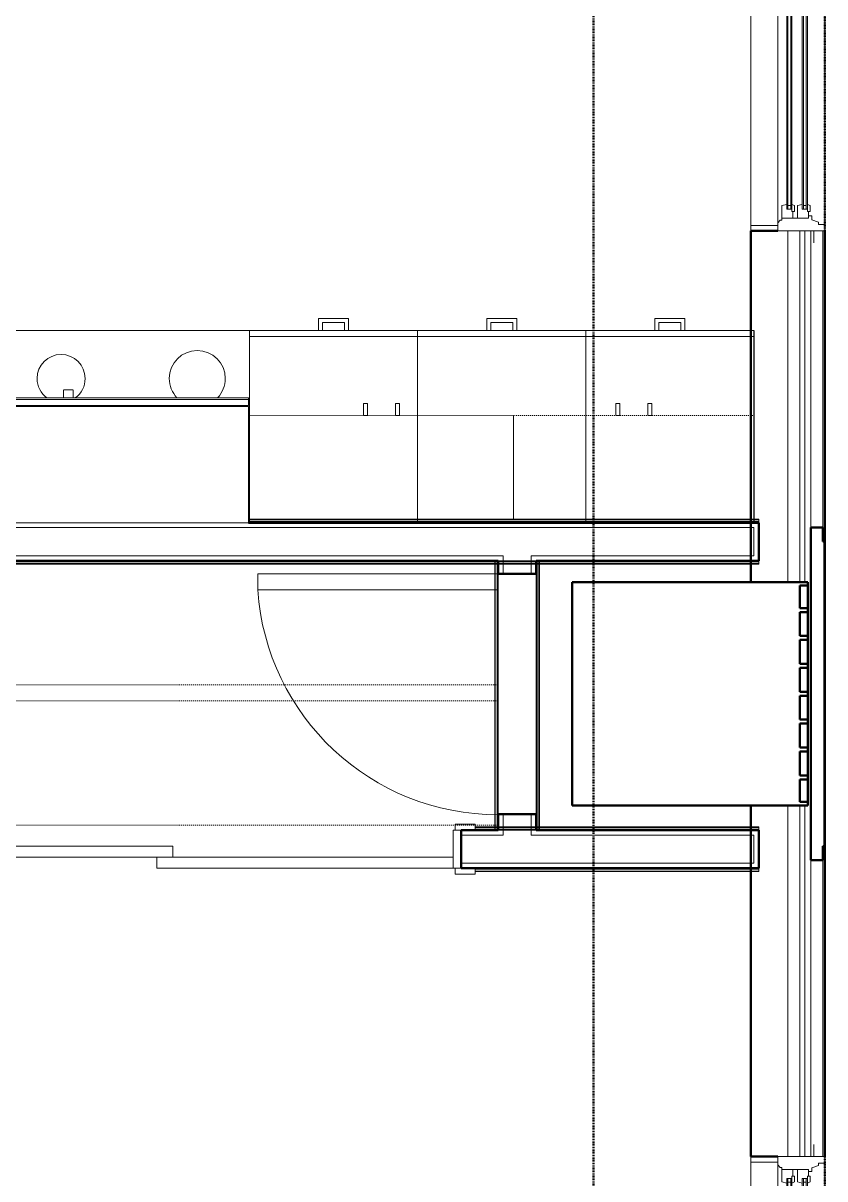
# Model space of a CAD drawing. Header units: inches. Extents: x -4235 to -464, y 9767 to 12344.
# Drawn here: x -2168 to -2067.9, y 10508.8 to 10653.1 of the extents above; entities that cross this region are included whole.
import ezdxf

# ---------------------------------------------------------------- set-up
doc = ezdxf.new("R2010")
doc.units = ezdxf.units.IN
doc.header["$MEASUREMENT"] = 0
doc.linetypes.add('Dash', pattern=[0.25, 0.125, -0.125])
doc.linetypes.add('Dash 1_16_', pattern=[0.125, 0.0625, -0.0625])
for name, color, linetype, lineweight in [('0-1', 7, 'Continuous', 5), ('0-2', 10, 'Continuous', 9), ('A-DOOR-1', 7, 'Continuous', 9), ('A-DOOR-2', 130, 'Continuous', 20), ('A-DOOR-FRAM-1', 130, 'Continuous', 20), ('A-GENM', 5, 'Continuous', 9), ('A-GENM-5', 5, 'Continuous', 50), ('A-GLAZ-1', 151, 'Continuous', 9), ('A-GLAZ-2', 151, 'Continuous', 20), ('A-GLAZ-3', 151, 'Continuous', 50), ('A-WALL', 113, 'Continuous', 13), ('A-WALL-1', 250, 'Continuous', 50), ('A-WALL-2', 50, 'Continuous', 13), ('A-WALL-3', 10, 'Continuous', 9), ('A-WALL-4', 254, 'Continuous', 9), ('A-WALL-5', 7, 'Continuous', 9), ('A-WALL-6', 113, 'Continuous', 9), ('A-WALL-7', 113, 'Continuous', 50), ('C-PROP-LINE-1', 91, 'Dash 1_16_', 50), ('Q-CASE-1', 254, 'Continuous', 9), ('Q-CASE-2', 7, 'Continuous', 9), ('Q-CASE-3', 7, 'Dash', 9), ('Q-CASE-4', 10, 'Continuous', 9), ('Q-CASE-HDLN-1', 7, 'Dash', 9), ('Q-SPCQ-1', 7, 'Continuous', 9)]:
    doc.layers.add(name, color=color, linetype=linetype, lineweight=lineweight)

# ---------------------------------------------------------------- blocks, each defined once
blk = doc.blocks.new('Basic Wall _ INT - W4BØF - _5_8 GYP - 2X4 WOOD_BATT_ - 5_8 GYP_ - ___-2694515-BACKGROUND - 2ND FLOOR')
at = {"layer": 'A-WALL-3'}
for p, q in [((-2266.08, 10586), (-2266.07, 10585.98)), ((-2261.29, 10586), (-2266.04, 10586)), ((-2266.03, 10585.86), (-2266, 10585.8)), ((-2266, 10585.8), (-2265.94, 10585.65)), ((-2103.97, 10586), (-2108.72, 10586)), ((-2076.17, 10586), (-2077.17, 10586)), ((-2076.17, 10585.98), (-2076.17, 10586)), ((-2076.17, 10585.8), (-2076.17, 10585.86)), ((-2076.17, 10585.65), (-2076.17, 10585.8)), ((-2265.94, 10585.65), (-2265.91, 10585.59)), ((-2265.94, 10585.65), (-2265.41, 10585.65)), ((-2265.37, 10585.65), (-2261.29, 10585.65)), ((-2261.14, 10585.65), (-2261.08, 10585.65)), ((-2261.08, 10585.65), (-2260.99, 10585.65)), ((-2260.99, 10585.65), (-2260.87, 10585.65)), ((-2109.14, 10585.65), (-2109.02, 10585.65)), ((-2109.02, 10585.65), (-2108.93, 10585.65)), ((-2108.93, 10585.65), (-2108.87, 10585.65)), ((-2108.72, 10585.65), (-2103.97, 10585.65)), ((-2103.83, 10585.65), (-2103.77, 10585.65)), ((-2103.77, 10585.65), (-2103.68, 10585.65)), ((-2103.68, 10585.65), (-2103.56, 10585.65)), ((-2077.17, 10585.65), (-2076.17, 10585.65)), ((-2076.17, 10585.59), (-2076.17, 10585.65))]:
    blk.add_line(p, q, dxfattribs=at)
at = {"layer": 'A-WALL-4'}
for p, q in [((-2266.03, 10585.88), (-2265.41, 10585.88)), ((-2265.4, 10585.88), (-2261.29, 10585.88)), ((-2108.72, 10586), (-2261.29, 10586)), ((-2108.72, 10585.88), (-2103.97, 10585.88)), ((-2077.17, 10586), (-2103.97, 10586)), ((-2077.17, 10585.88), (-2076.17, 10585.88)), ((-2076.17, 10586), (-2076.17, 10585.96)), ((-2076.17, 10585.96), (-2076.17, 10585.92)), ((-2076.17, 10585.92), (-2076.17, 10585.9)), ((-2076.17, 10585.9), (-2076.17, 10585.88)), ((-2076.17, 10585.88), (-2076.17, 10585.59)), ((-2265.91, 10585.59), (-2265.41, 10585.59)), ((-2265.37, 10585.59), (-2261.29, 10585.59)), ((-2261.14, 10585.59), (-2261.08, 10585.59)), ((-2261.08, 10585.59), (-2260.99, 10585.59)), ((-2260.99, 10585.59), (-2260.87, 10585.59)), ((-2260.87, 10585.65), (-2109.14, 10585.65)), ((-2109.14, 10585.59), (-2109.02, 10585.59)), ((-2109.02, 10585.59), (-2108.93, 10585.59)), ((-2108.93, 10585.59), (-2108.87, 10585.59)), ((-2108.72, 10585.59), (-2103.97, 10585.59)), ((-2103.83, 10585.59), (-2103.77, 10585.59)), ((-2103.77, 10585.59), (-2103.68, 10585.59)), ((-2103.68, 10585.59), (-2103.56, 10585.59)), ((-2103.56, 10585.65), (-2077.17, 10585.65)), ((-2077.17, 10585.59), (-2076.17, 10585.59))]:
    blk.add_line(p, q, dxfattribs=at)
at = {"layer": 'A-WALL-4', "flags": 128}
for points in [[(-2266.03, 10585.88), (-2266.03, 10585.88), (-2266.04, 10585.89), (-2266.04, 10585.9), (-2266.05, 10585.92), (-2266.06, 10585.94)], [(-2265.91, 10585.59), (-2265.96, 10585.71), (-2266, 10585.8), (-2266.02, 10585.86), (-2266.03, 10585.88)]]:
    blk.add_lwpolyline(points, dxfattribs=at)
at = {"layer": 'A-WALL-5'}
for p, q in [((-2266.06, 10585.94), (-2266.07, 10585.96)), ((-2261.29, 10585.88), (-2108.72, 10585.88)), ((-2103.97, 10585.88), (-2077.17, 10585.88)), ((-2260.87, 10585.59), (-2109.14, 10585.59)), ((-2103.56, 10585.59), (-2077.17, 10585.59))]:
    blk.add_line(p, q, dxfattribs=at)
blk = doc.blocks.new('Basic Wall _ INT - W4BØF - _5_8 GYP - 2X4 WOOD_BATT_ - 5_8 GYP_ - ___-2694516-BACKGROUND - 2ND FLOOR')
at = {"layer": 'A-WALL-3'}
for p, q in [((-2268.22, 10591.17), (-2268.2, 10591.11)), ((-2268.2, 10591.11), (-2268.14, 10590.96)), ((-2268.13, 10590.96), (-2268.11, 10590.89)), ((-2268.06, 10590.78), (-2268.05, 10590.75)), ((-2243.94, 10591.11), (-2243.82, 10591.11)), ((-2243.82, 10591.11), (-2243.73, 10591.11)), ((-2243.73, 10591.11), (-2243.67, 10591.11)), ((-2238.78, 10590.75), (-2243.53, 10590.75)), ((-2243.52, 10591.11), (-2238.79, 10591.11)), ((-2238.63, 10591.11), (-2238.57, 10591.11)), ((-2238.57, 10591.11), (-2238.48, 10591.11)), ((-2238.48, 10591.11), (-2238.36, 10591.11)), ((-2203.03, 10591.11), (-2169.78, 10591.11)), ((-2169.78, 10590.88), (-2203.03, 10590.88)), ((-2169.78, 10590.75), (-2203.03, 10590.75)), ((-2139.89, 10591.11), (-2077.17, 10591.11)), ((-2077.17, 10590.88), (-2139.89, 10590.88)), ((-2077.17, 10590.75), (-2139.89, 10590.75)), ((-2077.17, 10591.17), (-2076.8, 10591.17)), ((-2077.17, 10591.11), (-2076.8, 10591.11)), ((-2076.8, 10590.88), (-2077.17, 10590.88)), ((-2076.8, 10590.75), (-2077.17, 10590.75)), ((-2076.8, 10591.11), (-2076.17, 10591.11)), ((-2076.17, 10590.75), (-2076.8, 10590.75)), ((-2076.17, 10591.11), (-2076.17, 10591.17)), ((-2076.17, 10590.96), (-2076.17, 10591.11)), ((-2076.17, 10590.89), (-2076.17, 10590.96)), ((-2076.17, 10590.75), (-2076.17, 10590.78))]:
    blk.add_line(p, q, dxfattribs=at)
at = {"layer": 'A-WALL-4'}
for p, q in [((-2268.2, 10591.11), (-2243.94, 10591.11)), ((-2243.53, 10590.75), (-2268.05, 10590.75)), ((-2243.94, 10591.17), (-2243.82, 10591.17)), ((-2243.82, 10591.17), (-2243.73, 10591.17)), ((-2243.73, 10591.17), (-2243.67, 10591.17)), ((-2242.9, 10590.88), (-2243.52, 10590.88)), ((-2243.51, 10591.17), (-2238.79, 10591.17)), ((-2238.78, 10590.88), (-2242.88, 10590.88)), ((-2203.03, 10590.75), (-2238.78, 10590.75)), ((-2238.63, 10591.17), (-2238.57, 10591.17)), ((-2238.57, 10591.17), (-2238.48, 10591.17)), ((-2238.48, 10591.17), (-2238.36, 10591.17)), ((-2238.36, 10591.11), (-2203.03, 10591.11)), ((-2203.03, 10591.17), (-2169.78, 10591.17)), ((-2139.89, 10591.17), (-2077.17, 10591.17)), ((-2076.8, 10591.17), (-2076.17, 10591.17)), ((-2076.17, 10590.88), (-2076.8, 10590.88)), ((-2076.17, 10591.17), (-2076.17, 10590.88)), ((-2076.17, 10590.88), (-2076.17, 10590.87)), ((-2076.17, 10590.88), (-2076.17, 10590.88)), ((-2076.17, 10590.87), (-2076.17, 10590.8)), ((-2076.17, 10590.8), (-2076.17, 10590.75))]:
    blk.add_line(p, q, dxfattribs=at)
at = {"layer": 'A-WALL-5'}
for p, q in [((-2268.22, 10591.17), (-2243.94, 10591.17)), ((-2243.52, 10590.88), (-2268.1, 10590.88)), ((-2203.03, 10590.88), (-2238.78, 10590.88)), ((-2238.36, 10591.17), (-2203.03, 10591.17))]:
    blk.add_line(p, q, dxfattribs=at)
at = {"layer": 'A-WALL-5', "flags": 128}
for points in [[(-2268.1, 10590.88), (-2268.11, 10590.9), (-2268.13, 10590.96), (-2268.17, 10591.05), (-2268.22, 10591.17)], [(-2268.07, 10590.8), (-2268.08, 10590.82), (-2268.09, 10590.84), (-2268.09, 10590.86), (-2268.1, 10590.87), (-2268.1, 10590.88), (-2268.1, 10590.88)]]:
    blk.add_lwpolyline(points, dxfattribs=at)
blk = doc.blocks.new('Basic Wall _ INT - W4BØF - _5_8 GYP - 2X4 WOOD_BATT_ - 5_8 GYP_ - ___-2694518-BACKGROUND - 2ND FLOOR')
at = {"layer": 'A-WALL-3'}
for p, q in [((-2109.14, 10552.71), (-2109.02, 10552.71)), ((-2109.02, 10552.71), (-2108.93, 10552.71)), ((-2108.93, 10552.71), (-2108.87, 10552.71)), ((-2108.72, 10552.71), (-2103.97, 10552.71)), ((-2103.83, 10552.71), (-2103.77, 10552.71)), ((-2103.77, 10552.71), (-2103.68, 10552.71)), ((-2103.68, 10552.71), (-2103.56, 10552.71)), ((-2077.17, 10552.71), (-2076.17, 10552.71)), ((-2076.17, 10552.71), (-2076.17, 10552.77)), ((-2076.17, 10552.56), (-2076.17, 10552.71)), ((-2076.17, 10552.49), (-2076.17, 10552.56)), ((-2111.57, 10552.35), (-2113.32, 10552.35)), ((-2103.97, 10552.35), (-2108.72, 10552.35)), ((-2076.17, 10552.35), (-2077.17, 10552.35)), ((-2076.17, 10552.35), (-2076.17, 10552.38))]:
    blk.add_line(p, q, dxfattribs=at)
at = {"layer": 'A-WALL-4'}
for p, q in [((-2111.57, 10552.71), (-2109.14, 10552.71)), ((-2109.14, 10552.77), (-2109.02, 10552.77)), ((-2109.02, 10552.77), (-2108.93, 10552.77)), ((-2108.93, 10552.77), (-2108.87, 10552.77)), ((-2108.72, 10552.77), (-2103.97, 10552.77)), ((-2104.6, 10552.48), (-2108.68, 10552.48)), ((-2103.97, 10552.48), (-2104.56, 10552.48)), ((-2103.83, 10552.77), (-2103.77, 10552.77)), ((-2103.77, 10552.77), (-2103.68, 10552.77)), ((-2103.68, 10552.77), (-2103.56, 10552.77)), ((-2103.56, 10552.71), (-2077.17, 10552.71)), ((-2077.17, 10552.77), (-2076.17, 10552.77)), ((-2076.17, 10552.48), (-2077.17, 10552.48)), ((-2076.17, 10552.77), (-2076.17, 10552.65)), ((-2076.17, 10552.65), (-2076.17, 10552.56)), ((-2076.17, 10552.56), (-2076.17, 10552.5)), ((-2076.17, 10552.5), (-2076.17, 10552.48)), ((-2076.17, 10552.48), (-2076.17, 10552.47)), ((-2076.17, 10552.48), (-2076.17, 10552.48)), ((-2108.72, 10552.35), (-2111.57, 10552.35)), ((-2077.17, 10552.35), (-2103.97, 10552.35)), ((-2076.17, 10552.47), (-2076.17, 10552.46)), ((-2076.17, 10552.46), (-2076.17, 10552.44)), ((-2076.17, 10552.44), (-2076.17, 10552.4)), ((-2076.17, 10552.4), (-2076.17, 10552.35))]:
    blk.add_line(p, q, dxfattribs=at)
at = {"layer": 'A-WALL-5'}
for p, q in [((-2111.57, 10552.77), (-2109.14, 10552.77)), ((-2108.72, 10552.48), (-2111.57, 10552.48)), ((-2077.17, 10552.48), (-2103.97, 10552.48)), ((-2103.56, 10552.77), (-2077.17, 10552.77))]:
    blk.add_line(p, q, dxfattribs=at)
blk = doc.blocks.new('Basic Wall _ INT - W4BØF - _5_8 GYP - 2X4 WOOD_BATT_ - 5_8 GYP_ - ___-2694517-BACKGROUND - 2ND FLOOR')
at = {"layer": 'A-WALL-3'}
for p, q in [((-2111.57, 10547.6), (-2112.79, 10547.6)), ((-2076.17, 10547.6), (-2077.17, 10547.6)), ((-2077.17, 10547.25), (-2076.17, 10547.25)), ((-2076.17, 10547.58), (-2076.17, 10547.6)), ((-2076.17, 10547.25), (-2076.17, 10547.46)), ((-2076.17, 10547.19), (-2076.17, 10547.25))]:
    blk.add_line(p, q, dxfattribs=at)
at = {"layer": 'A-WALL-4'}
for p, q in [((-2077.17, 10547.6), (-2111.57, 10547.6)), ((-2111.57, 10547.25), (-2077.17, 10547.25)), ((-2077.17, 10547.48), (-2076.17, 10547.48)), ((-2077.17, 10547.19), (-2076.17, 10547.19)), ((-2076.17, 10547.6), (-2076.17, 10547.56)), ((-2076.17, 10547.56), (-2076.17, 10547.54)), ((-2076.17, 10547.54), (-2076.17, 10547.52)), ((-2076.17, 10547.52), (-2076.17, 10547.5)), ((-2076.17, 10547.5), (-2076.17, 10547.49)), ((-2076.17, 10547.49), (-2076.17, 10547.48)), ((-2076.17, 10547.48), (-2076.17, 10547.48)), ((-2076.17, 10547.48), (-2076.17, 10547.4)), ((-2076.17, 10547.4), (-2076.17, 10547.31)), ((-2076.17, 10547.31), (-2076.17, 10547.19))]:
    blk.add_line(p, q, dxfattribs=at)
at = {"layer": 'A-WALL-5'}
for p, q in [((-2111.57, 10547.48), (-2077.17, 10547.48)), ((-2111.57, 10547.19), (-2077.17, 10547.19))]:
    blk.add_line(p, q, dxfattribs=at)
blk = doc.blocks.new('Basic Wall _ INT - W4BØF - _5_8 GYP - 2X4 WOOD_BATT_ - 5_8 GYP_ - ___-2694520-BACKGROUND - 2ND FLOOR')
at = {"layer": 'A-WALL-3'}
for p, q in [((-2103.95, 10586), (-2103.97, 10586)), ((-2103.91, 10586), (-2103.85, 10586)), ((-2103.85, 10586), (-2103.56, 10586)), ((-2103.77, 10586), (-2103.83, 10586)), ((-2103.62, 10586), (-2103.77, 10586)), ((-2103.56, 10586), (-2103.62, 10586)), ((-2103.62, 10585.85), (-2103.62, 10585.8)), ((-2103.62, 10585.79), (-2103.62, 10585.71)), ((-2103.62, 10585.69), (-2103.62, 10585.59)), ((-2103.62, 10552.74), (-2103.62, 10552.65)), ((-2103.62, 10552.63), (-2103.62, 10552.56)), ((-2103.97, 10552.35), (-2103.95, 10552.35)), ((-2103.85, 10552.35), (-2103.91, 10552.35)), ((-2103.56, 10552.35), (-2103.85, 10552.35)), ((-2103.83, 10552.35), (-2103.77, 10552.35)), ((-2103.77, 10552.35), (-2103.62, 10552.35)), ((-2103.62, 10552.35), (-2103.56, 10552.35))]:
    blk.add_line(p, q, dxfattribs=at)
at = {"layer": 'A-WALL-4'}
for p, q in [((-2103.97, 10586), (-2103.93, 10586)), ((-2103.97, 10584.35), (-2103.97, 10586)), ((-2103.93, 10586), (-2103.91, 10586)), ((-2103.56, 10585.85), (-2103.56, 10585.8)), ((-2103.56, 10585.79), (-2103.56, 10585.71)), ((-2103.56, 10585.69), (-2103.56, 10585.59)), ((-2103.62, 10585.59), (-2103.62, 10552.77)), ((-2103.97, 10552.35), (-2103.97, 10554.35)), ((-2103.56, 10552.74), (-2103.56, 10552.65)), ((-2103.56, 10552.62), (-2103.56, 10552.56)), ((-2103.93, 10552.35), (-2103.97, 10552.35)), ((-2103.91, 10552.35), (-2103.93, 10552.35))]:
    blk.add_line(p, q, dxfattribs=at)
at = {"layer": 'A-WALL-5'}
for p, q in [((-2103.85, 10552.35), (-2103.85, 10586)), ((-2103.97, 10554.35), (-2103.97, 10584.35)), ((-2103.56, 10585.59), (-2103.56, 10552.77))]:
    blk.add_line(p, q, dxfattribs=at)
blk = doc.blocks.new('Basic Wall _ INT - W4BØF - _5_8 GYP - 2X4 WOOD_BATT_ - 5_8 GYP_ - ___-2694519-BACKGROUND - 2ND FLOOR')
at = {"layer": 'A-WALL-3'}
for p, q in [((-2109.07, 10586), (-2109.14, 10586)), ((-2109.14, 10586), (-2108.85, 10586)), ((-2108.93, 10586), (-2109.07, 10586)), ((-2109.07, 10585.85), (-2109.07, 10585.8)), ((-2109.07, 10585.79), (-2109.07, 10585.71)), ((-2109.07, 10585.69), (-2109.07, 10585.59)), ((-2108.86, 10586), (-2108.93, 10586)), ((-2108.85, 10586), (-2108.79, 10586)), ((-2108.72, 10586), (-2108.75, 10586)), ((-2109.07, 10552.75), (-2109.07, 10552.65)), ((-2109.07, 10552.64), (-2109.07, 10552.56)), ((-2109.07, 10552.55), (-2109.07, 10552.5)), ((-2108.85, 10552.35), (-2109.14, 10552.35)), ((-2109.14, 10552.35), (-2109.07, 10552.35)), ((-2109.07, 10552.35), (-2108.93, 10552.35)), ((-2108.93, 10552.35), (-2108.86, 10552.35)), ((-2108.79, 10552.35), (-2108.85, 10552.35)), ((-2108.75, 10552.35), (-2108.72, 10552.35))]:
    blk.add_line(p, q, dxfattribs=at)
at = {"layer": 'A-WALL-4'}
for p, q in [((-2109.14, 10585.85), (-2109.14, 10585.8)), ((-2109.14, 10585.79), (-2109.14, 10585.71)), ((-2109.14, 10585.69), (-2109.14, 10585.59)), ((-2108.79, 10586), (-2108.77, 10586)), ((-2108.77, 10586), (-2108.72, 10586)), ((-2108.72, 10584.35), (-2108.72, 10586)), ((-2109.07, 10585.59), (-2109.07, 10552.77)), ((-2108.72, 10552.35), (-2108.72, 10554.35)), ((-2109.14, 10552.76), (-2109.14, 10552.65)), ((-2109.14, 10552.64), (-2109.14, 10552.56)), ((-2109.14, 10552.55), (-2109.14, 10552.5)), ((-2108.77, 10552.35), (-2108.79, 10552.35)), ((-2108.72, 10552.35), (-2108.77, 10552.35))]:
    blk.add_line(p, q, dxfattribs=at)
at = {"layer": 'A-WALL-5'}
for p, q in [((-2108.85, 10586), (-2108.85, 10552.35)), ((-2109.14, 10585.59), (-2109.14, 10552.77)), ((-2108.72, 10554.35), (-2108.72, 10584.35))]:
    blk.add_line(p, q, dxfattribs=at)
blk = doc.blocks.new('SWING - SINGLE - FLUSH - 30_ x 70_ - MAGIC PAK DOOR - ACOUSTICAL SEAL - IN CLOSET-3199421-BACKGROUND - 2ND FLOOR')
at = {"layer": 'A-DOOR-1'}
blk.add_arc((15, 2.375), 30.067, 93.81407, 180, dxfattribs=at)
at = {"layer": 'A-DOOR-2'}
for p, q in [((13, 2.375), (13, 32.375)), ((15, 32.375), (13, 32.375)), ((15, 2.375), (15, 32.375)), ((15, 2.375), (13, 2.375))]:
    blk.add_line(p, q, dxfattribs=at)
blk = doc.blocks.new('SLIDING - FLUSH - 6-0 x 6-8-3203587-BACKGROUND - 2ND FLOOR')
at = {"layer": 'A-DOOR-1'}
for p, q in [((-36.25, 3), (-38.75, 3)), ((-38.75, 3), (-38.75, 2.25)), ((-36.25, 2.25), (-36.25, 3)), ((36.25, 3), (36.25, 2.25)), ((38.75, 3), (36.25, 3)), ((38.75, 2.25), (38.75, 3)), ((-38.75, 2.25), (-36.25, 2.25)), ((36.25, 2.25), (38.75, 2.25)), ((-36.25, -2.5), (-38.75, -2.5)), ((-38.75, -2.5), (-38.75, -3.25)), ((-36.25, -3.25), (-36.25, -2.5)), ((38.75, -2.5), (36.25, -2.5)), ((36.25, -2.5), (36.25, -3.25)), ((38.75, -3.25), (38.75, -2.5)), ((-38.75, -3.25), (-36.25, -3.25)), ((36.25, -3.25), (38.75, -3.25))]:
    blk.add_line(p, q, dxfattribs=at)
at = {"layer": 'A-DOOR-2'}
for p, q in [((1, 2.25), (-36, 2.25)), ((-36, 2.25), (-36, 0.875)), ((1, 0.875), (1, 2.25)), ((-36, 0.875), (1, 0.875)), ((36, 0.875), (-1, 0.875)), ((-1, 0.875), (-1, -0.5)), ((36, -0.5), (36, 0.875)), ((-1, -0.5), (36, -0.5))]:
    blk.add_line(p, q, dxfattribs=at)
at = {"layer": 'A-DOOR-FRAM-1'}
for p, q in [((-36, 2.25), (-37, 2.25)), ((-37, 2.25), (-37, -2.5)), ((-36, -2.5), (-36, 2.25)), ((37, 2.25), (36, 2.25)), ((36, 2.25), (36, -2.5)), ((37, -2.5), (37, 2.25)), ((-37, -2.5), (-36, -2.5)), ((36, -2.5), (37, -2.5))]:
    blk.add_line(p, q, dxfattribs=at)
blk = doc.blocks.new('OD_CW_Closet - OD_CW_Closet-3211085-BACKGROUND - 2ND FLOOR')
at = {"layer": 'Q-CASE-HDLN-1'}
for p, q in [((0.74, -24), (0.74, 9)), ((0.74, 9), (153.3, 9)), ((153.3, 9), (153.3, -24)), ((0.74, -6.5), (153.3, -6.5)), ((0.74, -8.5), (153.3, -8.5)), ((153.3, -24), (0.74, -24))]:
    blk.add_line(p, q, dxfattribs=at)
blk = doc.blocks.new('Range - 24_ x 30_-V53-BACKGROUND - 2ND FLOOR')
at = {"layer": 'Q-SPCQ-1'}
blk.add_line((0, 22), (0.12, 22), dxfattribs=at)
for centre, radius, start, end in [((6.5, 6), 3.5, 81.0228, 98.9772), ((6.5, 6), 3.5, 136.4352, 180), ((6.5, 6), 3.5, 360, 43.611), ((23.5, 6), 3, 126.1227, 180), ((23.5, 6), 3, 360, 53.8773), ((6.5, 6), 3.5, 180, 0), ((23.5, 6), 3, 180, 360)]:
    blk.add_arc(centre, radius, start, end, dxfattribs=at)
blk = doc.blocks.new('Base Cabinet 4 Drawer 254 - Base Cabinet 4 Drawer 254 21_-2569778-BACKGROUND - 2ND FLOOR')
at = {"layer": 'Q-CASE-1'}
for p, q in [((-9.76, 24), (11.24, 24)), ((-9.76, 23.25), (-9.76, 24)), ((11.24, 23.25), (-9.76, 23.25)), ((-9.76, 23.25), (-9.76, 0.37)), ((-0.64, 24), (-1.14, 24)), ((2.11, 24), (2.61, 24)), ((11.24, 24), (11.24, 23.25)), ((11.24, 0.37), (11.24, 23.25))]:
    blk.add_line(p, q, dxfattribs=at)
at = {"layer": 'Q-CASE-2'}
for p, q in [((2.61, 25.5), (-1.14, 25.5)), ((-1.14, 25.5), (-1.14, 24)), ((-0.64, 24), (-0.64, 25)), ((-0.64, 25), (2.11, 25)), ((2.11, 25), (2.11, 24)), ((2.61, 24), (2.61, 25.5))]:
    blk.add_line(p, q, dxfattribs=at)
at = {"layer": 'Q-CASE-4'}
for p, q in [((-0.64, 24), (-1.14, 24)), ((-0.64, 24), (-1.14, 24)), ((-0.64, 24), (-1.14, 24)), ((2.11, 24), (2.61, 24)), ((2.11, 24), (2.61, 24)), ((2.11, 24), (2.61, 24)), ((-9.76, 0.37), (-9.76, 0)), ((11.24, 0), (11.24, 0.37)), ((-9.76, 0), (11.24, 0))]:
    blk.add_line(p, q, dxfattribs=at)
blk = doc.blocks.new('Base Cabinet 3 Drawer 230 - Base Cabinet 3 Drawer 230 21_-V40-BACKGROUND - 2ND FLOOR')
at = {"layer": 'Q-CASE-1'}
for p, q in [((-9.76, 24), (11.24, 24)), ((-9.76, 23.25), (-9.76, 24)), ((11.24, 23.25), (-9.76, 23.25)), ((-9.76, 23.25), (-9.76, 0.38)), ((-0.64, 24), (-1.14, 24)), ((2.11, 24), (2.61, 24)), ((11.24, 24), (11.24, 23.25)), ((11.24, 0.38), (11.24, 23.25))]:
    blk.add_line(p, q, dxfattribs=at)
at = {"layer": 'Q-CASE-2'}
for p, q in [((2.61, 25.5), (-1.14, 25.5)), ((-1.14, 25.5), (-1.14, 24)), ((-0.64, 24), (-0.64, 25)), ((-0.64, 25), (2.11, 25)), ((2.11, 25), (2.11, 24)), ((2.61, 24), (2.61, 25.5))]:
    blk.add_line(p, q, dxfattribs=at)
at = {"layer": 'Q-CASE-4'}
for p, q in [((-0.64, 24), (-1.14, 24)), ((-0.64, 24), (-1.14, 24)), ((2.11, 24), (2.61, 24)), ((2.11, 24), (2.61, 24)), ((-9.76, 0.38), (-9.76, 0)), ((11.24, 0), (11.24, 0.38)), ((-9.76, 0), (11.24, 0))]:
    blk.add_line(p, q, dxfattribs=at)
blk = doc.blocks.new('Base Cabinet 3 Drawer 230 - Base Cabinet 3 Drawer 230 21_-V55-BACKGROUND - 2ND FLOOR')
at = {"layer": 'Q-CASE-1'}
for p, q in [((-9.76, 24), (10.84, 24)), ((-9.76, 23.25), (-9.76, 24)), ((10.84, 23.25), (-9.76, 23.25)), ((-9.76, 23.25), (-9.76, 0.37)), ((-0.64, 24), (-1.14, 24)), ((2.11, 24), (2.61, 24)), ((11.24, 24), (11.24, 23.25)), ((11.24, 0), (11.24, 23.25))]:
    blk.add_line(p, q, dxfattribs=at)
at = {"layer": 'Q-CASE-2'}
for p, q in [((2.61, 25.5), (-1.14, 25.5)), ((-1.14, 25.5), (-1.14, 24)), ((-0.64, 24), (-0.64, 25)), ((-0.64, 25), (2.11, 25)), ((2.11, 25), (2.11, 24)), ((2.61, 24), (2.61, 25.5))]:
    blk.add_line(p, q, dxfattribs=at)
at = {"layer": 'Q-CASE-4'}
for p, q in [((-0.64, 24), (-1.14, 24)), ((-0.64, 24), (-1.14, 24)), ((2.11, 24), (2.61, 24)), ((2.11, 24), (2.61, 24)), ((10.84, 24), (11.21, 24)), ((11.21, 23.25), (10.84, 23.25)), ((-9.76, 0.37), (-9.76, 0)), ((-9.76, 0), (10.84, 0)), ((10.84, 0), (11.21, 0))]:
    blk.add_line(p, q, dxfattribs=at)
blk = doc.blocks.new('300 Series Wall Hung Cabinet_302 - 30_ X 36_-2573882-BACKGROUND - 2ND FLOOR')
at = {"layer": 'Q-CASE-2'}
for p, q in [((-1.76, 14.69), (-2.25, 14.69)), ((-2.25, 14.69), (-2.25, 13.19)), ((-1.76, 13.19), (-1.76, 14.69)), ((2.24, 14.69), (1.75, 14.69)), ((1.75, 14.69), (1.75, 13.19)), ((2.24, 13.19), (2.24, 14.69)), ((-1.76, 13.19), (-2.25, 13.19)), ((2.24, 13.19), (1.75, 13.19))]:
    blk.add_line(p, q, dxfattribs=at)
at = {"layer": 'Q-CASE-3'}
for p, q in [((-15, 0.19), (-15, 13.19)), ((-15, 13.19), (15, 13.19)), ((15, 13.19), (15, 0.19)), ((15, 0.19), (-15, 0.19))]:
    blk.add_line(p, q, dxfattribs=at)
blk = doc.blocks.new('30quot_MicrowaveVent_11166 - 70cm miele oven-2322118-BACKGROUND - 2ND FLOOR')
at = {"layer": 'Q-CASE-2'}
for p, q in [((-14.2, -14.49), (-14.2, 0)), ((15.68, 0), (-14.2, 0)), ((15.68, 0), (15.68, -14.49)), ((15.68, -14.49), (-14.2, -14.49)), ((-14.2, -14.61), (15.68, -14.61)), ((-14.2, -15.39), (-14.2, -14.61)), ((-14.2, -15.6), (-14.2, -15.39)), ((-14.2, -15.39), (15.68, -15.39)), ((-14.2, -15.6), (15.68, -15.6)), ((7.69, -16.55), (7.69, -15.63)), ((8.88, -15.63), (8.88, -16.55)), ((15.68, -14.61), (15.68, -15.39)), ((15.68, -15.39), (15.68, -15.6)), ((7.69, -16.6), (8.88, -16.6))]:
    blk.add_line(p, q, dxfattribs=at)
blk = doc.blocks.new('300 Series Wall Hung Cabinet_302 - 33_ X 36_-2610278-BACKGROUND - 2ND FLOOR')
at = {"layer": 'Q-CASE-2'}
for p, q in [((-1.76, 14.69), (-2.25, 14.69)), ((-2.25, 14.69), (-2.25, 13.19)), ((-1.76, 13.19), (-1.76, 14.69)), ((2.24, 14.69), (1.75, 14.69)), ((1.75, 14.69), (1.75, 13.19)), ((2.24, 13.19), (2.24, 14.69)), ((-1.76, 13.19), (-2.25, 13.19)), ((2.24, 13.19), (1.75, 13.19))]:
    blk.add_line(p, q, dxfattribs=at)
at = {"layer": 'Q-CASE-3'}
for p, q in [((-16.5, 0.19), (-16.5, 13.19)), ((-16.5, 13.19), (16.5, 13.19)), ((16.5, 13.19), (16.5, 0.19)), ((16.5, 0.19), (-16.5, 0.19))]:
    blk.add_line(p, q, dxfattribs=at)
blk = doc.blocks.new('CTR - 1st Phase - Unit Layouts_rvt-1-BACKGROUND - 2ND FLOOR')
at = {"layer": 'A-WALL-1'}
for p, q in [((-2076.17, 10590.75), (-2139.89, 10590.75)), ((-2076.17, 10590.13), (-2076.17, 10590.75)), ((-2076.17, 10586.63), (-2076.17, 10590.13)), ((-2261.29, 10586), (-2108.72, 10586)), ((-2108.72, 10586), (-2108.72, 10584.35)), ((-2103.97, 10586), (-2076.17, 10586)), ((-2103.97, 10584.35), (-2103.97, 10586)), ((-2076.17, 10586), (-2076.17, 10586.63)), ((-2108.72, 10584.35), (-2103.97, 10584.35)), ((-2103.97, 10554.35), (-2108.72, 10554.35)), ((-2108.72, 10554.35), (-2108.72, 10552.35)), ((-2103.97, 10552.35), (-2103.97, 10554.35)), ((-2108.72, 10552.35), (-2113.32, 10552.35)), ((-2113.32, 10552.35), (-2113.32, 10547.6)), ((-2076.17, 10552.35), (-2103.97, 10552.35)), ((-2076.17, 10551.73), (-2076.17, 10552.35)), ((-2076.17, 10548.23), (-2076.17, 10551.73)), ((-2076.17, 10547.6), (-2076.17, 10548.23)), ((-2113.32, 10547.6), (-2076.17, 10547.6))]:
    blk.add_line(p, q, dxfattribs=at)
at = {"layer": 'A-WALL-2'}
for p, q in [((-2239.4, 10590.13), (-2076.8, 10590.13)), ((-2076.8, 10586.63), (-2076.8, 10590.13)), ((-2250.56, 10586.63), (-2108.1, 10586.63)), ((-2108.1, 10586), (-2108.1, 10586.63)), ((-2108.1, 10586), (-2108.1, 10584.35)), ((-2104.6, 10586.63), (-2076.8, 10586.63)), ((-2104.6, 10586), (-2104.6, 10586.63)), ((-2104.6, 10586), (-2104.6, 10584.35)), ((-2108.1, 10554.35), (-2108.1, 10552.35)), ((-2104.6, 10554.35), (-2104.6, 10552.35)), ((-2113.32, 10551.73), (-2108.1, 10551.73)), ((-2108.1, 10551.73), (-2108.1, 10552.35)), ((-2104.6, 10551.73), (-2104.6, 10552.35)), ((-2104.6, 10551.73), (-2076.8, 10551.73)), ((-2076.8, 10548.23), (-2076.8, 10551.73)), ((-2113.32, 10548.23), (-2076.8, 10548.23))]:
    blk.add_line(p, q, dxfattribs=at)
at = {"layer": 'A-WALL-3'}
for p, q in [((-2077.17, 10590.75), (-2139.89, 10590.75)), ((-2076.8, 10590.75), (-2077.17, 10590.75)), ((-2076.17, 10590.75), (-2076.8, 10590.75)), ((-2076.17, 10590.75), (-2076.17, 10586)), ((-2260.87, 10586), (-2109.14, 10586)), ((-2109.14, 10586), (-2108.87, 10586)), ((-2108.72, 10585.85), (-2108.72, 10585.8)), ((-2108.72, 10585.79), (-2108.72, 10585.71)), ((-2108.72, 10585.69), (-2108.72, 10585.59)), ((-2103.97, 10585.8), (-2103.97, 10585.85)), ((-2103.97, 10585.71), (-2103.97, 10585.79)), ((-2103.97, 10585.59), (-2103.97, 10585.69)), ((-2103.83, 10586), (-2103.56, 10586)), ((-2103.56, 10586), (-2077.17, 10586)), ((-2077.17, 10586), (-2076.17, 10586)), ((-2108.72, 10585.59), (-2108.72, 10552.77)), ((-2103.97, 10552.77), (-2103.97, 10585.59)), ((-2108.72, 10552.75), (-2108.72, 10552.65)), ((-2108.72, 10552.64), (-2108.72, 10552.56)), ((-2108.72, 10552.55), (-2108.72, 10552.5)), ((-2103.97, 10552.65), (-2103.97, 10552.74)), ((-2103.97, 10552.56), (-2103.97, 10552.63)), ((-2111.57, 10552.35), (-2113.32, 10552.35)), ((-2113.32, 10547.6), (-2113.32, 10552.35)), ((-2109.14, 10552.35), (-2111.57, 10552.35)), ((-2108.87, 10552.35), (-2109.14, 10552.35)), ((-2103.56, 10552.35), (-2103.83, 10552.35)), ((-2077.17, 10552.35), (-2103.56, 10552.35)), ((-2076.17, 10552.35), (-2077.17, 10552.35)), ((-2076.17, 10552.35), (-2076.17, 10547.6)), ((-2112.79, 10547.6), (-2111.57, 10547.6)), ((-2111.57, 10547.6), (-2077.17, 10547.6)), ((-2077.17, 10547.6), (-2076.17, 10547.6))]:
    blk.add_line(p, q, dxfattribs=at)
at = {"layer": 'A-WALL-4'}
for p, q in [((-2103.97, 10584.35), (-2108.72, 10584.35)), ((-2108.72, 10554.35), (-2103.97, 10554.35))]:
    blk.add_line(p, q, dxfattribs=at)
at = {"layer": 'A-WALL-5'}
for p, q in [((-2108.72, 10554.35), (-2108.72, 10584.35)), ((-2103.97, 10584.35), (-2103.97, 10554.35))]:
    blk.add_line(p, q, dxfattribs=at)
at = {"layer": 'A-WALL-6'}
for p, q in [((-2077.17, 10614.75), (-2203.03, 10614.75)), ((-2203.03, 10614.75), (-2077.17, 10614.75)), ((-2076.8, 10614.75), (-2077.17, 10614.75)), ((-2077.17, 10614.75), (-2076.8, 10614.75)), ((-2076.8, 10591.13), (-2076.8, 10614.75)), ((-2076.8, 10614.75), (-2076.8, 10591.13)), ((-2139.89, 10590.75), (-2077.17, 10590.75)), ((-2077.17, 10590.75), (-2139.89, 10590.75)), ((-2077.17, 10590.75), (-2076.8, 10590.75)), ((-2076.8, 10590.75), (-2077.17, 10590.75)), ((-2076.8, 10590.75), (-2076.8, 10591.13)), ((-2076.8, 10591.13), (-2076.8, 10590.75))]:
    blk.add_line(p, q, dxfattribs=at)
at = {"layer": '0-2'}
for name, p in [('Base Cabinet 4 Drawer 254 - Base Cabinet 4 Drawer 254 21_-2569778-BACKGROUND - 2ND FLOOR', (-2130.01, 10590.75)), ('Base Cabinet 3 Drawer 230 - Base Cabinet 3 Drawer 230 21_-V40-BACKGROUND - 2ND FLOOR', (-2109.01, 10590.75)), ('Base Cabinet 3 Drawer 230 - Base Cabinet 3 Drawer 230 21_-V55-BACKGROUND - 2ND FLOOR', (-2088.01, 10590.75)), ('300 Series Wall Hung Cabinet_302 - 33_ X 36_-2610278-BACKGROUND - 2ND FLOOR', (-2123.28, 10590.94)), ('300 Series Wall Hung Cabinet_302 - 30_ X 36_-2573882-BACKGROUND - 2ND FLOOR', (-2091.78, 10590.94)), ('Basic Wall _ INT - W4BØF - _5_8 GYP - 2X4 WOOD_BATT_ - 5_8 GYP_ - ___-2694516-BACKGROUND - 2ND FLOOR', (0, 0)), ('Basic Wall _ INT - W4BØF - _5_8 GYP - 2X4 WOOD_BATT_ - 5_8 GYP_ - ___-2694515-BACKGROUND - 2ND FLOOR', (0, 0)), ('Basic Wall _ INT - W4BØF - _5_8 GYP - 2X4 WOOD_BATT_ - 5_8 GYP_ - ___-2694519-BACKGROUND - 2ND FLOOR', (0, 0)), ('Basic Wall _ INT - W4BØF - _5_8 GYP - 2X4 WOOD_BATT_ - 5_8 GYP_ - ___-2694520-BACKGROUND - 2ND FLOOR', (0, 0)), ('Basic Wall _ INT - W4BØF - _5_8 GYP - 2X4 WOOD_BATT_ - 5_8 GYP_ - ___-2694518-BACKGROUND - 2ND FLOOR', (0, 0)), ('Basic Wall _ INT - W4BØF - _5_8 GYP - 2X4 WOOD_BATT_ - 5_8 GYP_ - ___-2694517-BACKGROUND - 2ND FLOOR', (0, 0))]:
    blk.add_blockref(name, p, dxfattribs=at)
for name, p, rotation in [('Range - 24_ x 30_-V53-BACKGROUND - 2ND FLOOR', (-2139.78, 10614.75), 180), ('30quot_MicrowaveVent_11166 - 70cm miele oven-2322118-BACKGROUND - 2ND FLOOR', (-2154.1, 10590.75), 180), ('OD_CW_Closet - OD_CW_Closet-3211085-BACKGROUND - 2ND FLOOR', (-2107.99, 10562), 180), ('SWING - SINGLE - FLUSH - 30_ x 70_ - MAGIC PAK DOOR - ACOUSTICAL SEAL - IN CLOSET-3199421-BACKGROUND - 2ND FLOOR', (-2106.35, 10569.35), 90.00000000011721), ('SLIDING - FLUSH - 6-0 x 6-8-3203587-BACKGROUND - 2ND FLOOR', (-2150.32, 10549.85), 180)]:
    blk.add_blockref(name, p, dxfattribs=dict(at, rotation=rotation))
blk = doc.blocks.new('Window-Double_Hung-Andersen-400_Series-Tilt_Wash - DOUBLE HUNG - REVERSE COTTAGE - 2ND FLOOR-2888790-BACKGROUND - 2ND FLOOR')
at = {"layer": 'A-GLAZ-1'}
for p, q in [((-16.29, 2.31), (-15.7, 2.31)), ((-16.29, 1.94), (-15.7, 1.94)), ((-15.82, 2.31), (-15.82, 1.94)), ((-15.7, 2.44), (15.7, 2.44)), ((-15.7, 2.31), (15.7, 2.31)), ((-15.7, 1.94), (15.7, 1.94)), ((-15.7, 1.81), (15.7, 1.81)), ((16.29, 2.31), (15.7, 2.31)), ((16.29, 1.94), (15.7, 1.94)), ((15.82, 2.31), (15.82, 1.94)), ((-16.29, 0.38), (-15.7, 0.38)), ((-15.82, 0.38), (-15.82, 0)), ((-15.7, 0.5), (15.7, 0.5)), ((-15.7, 0.38), (15.7, 0.38)), ((-15.7, 0), (15.7, 0)), ((16.29, 0.38), (15.7, 0.38)), ((15.82, 0.38), (15.82, 0)), ((18.95, -1.25), (-18.95, -1.25)), ((-18.95, -1.25), (-18.95, -4.63)), ((-18.32, -1.25), (-18.32, -4.63)), ((-16.29, 0), (-15.7, 0)), ((-15.7, -0.13), (15.7, -0.13)), ((16.29, 0), (15.7, 0)), ((18.32, -1.25), (18.32, -4.63)), ((18.95, -4.63), (18.95, -1.25)), ((-19.01, -4.12), (-19.01, -2.62)), ((-19.01, -2.62), (-18.95, -2.62)), ((18.95, -2.62), (19.01, -2.62)), ((19.01, -2.62), (19.01, -4.12)), ((-18.95, -4.12), (-19.01, -4.12)), ((19.01, -4.12), (18.95, -4.12)), ((-18.95, -4.63), (18.95, -4.63))]:
    blk.add_line(p, q, dxfattribs=at)
at = {"layer": 'A-GLAZ-2'}
for p, q in [((19.01, 4.62), (-19.01, 4.62)), ((-19.01, 4.62), (-19.01, -1.25)), ((-18.2, 4.62), (-18.2, 3.81)), ((18.2, 4.62), (18.2, 3.81)), ((19.01, -1.25), (19.01, 4.62)), ((-19.01, 3.25), (-20.51, 3.25)), ((-18.2, 3.81), (-17.92, 3.81)), ((-17.92, 3.81), (-17.61, 3)), ((-17.61, 3), (-17.14, 3)), ((-17.14, 3), (-17.14, 2.56)), ((17.14, 3), (17.14, 2.56)), ((17.61, 3), (17.14, 3)), ((17.92, 3.81), (17.61, 3)), ((18.2, 3.81), (17.92, 3.81)), ((19.01, 3.25), (20.51, 3.25)), ((-17.42, 2.56), (-16.57, 2.56)), ((-17.42, 2.56), (-17.42, -0.75)), ((-15.86, 2.78), (-16.57, 2.78)), ((-16.57, 2.44), (-16.57, 2.78)), ((-15.7, 2.44), (-16.57, 2.44)), ((-16.29, 2.44), (-16.29, 1.81)), ((-15.7, 1.81), (-16.29, 1.81)), ((-15.86, 2.78), (-15.7, 2.44)), ((-15.86, 1.19), (-15.7, 1.81)), ((15.86, 2.78), (15.7, 2.44)), ((15.7, 2.44), (16.57, 2.44)), ((15.7, 1.81), (16.29, 1.81)), ((15.86, 1.19), (15.7, 1.81)), ((15.86, 2.78), (16.57, 2.78)), ((16.29, 2.44), (16.29, 1.81)), ((16.57, 2.44), (16.57, 2.78)), ((17.42, 2.56), (16.57, 2.56)), ((17.42, 2.56), (17.42, -0.75)), ((-17.42, 1.19), (-15.86, 1.19)), ((-17.42, 0.62), (-16.57, 0.62)), ((-15.86, 0.84), (-16.57, 0.84)), ((-16.57, 0.5), (-16.57, 0.84)), ((-15.7, 0.5), (-16.57, 0.5)), ((-16.29, 0.5), (-16.29, -0.13)), ((-15.86, 0.84), (-15.7, 0.5)), ((15.86, 0.84), (15.7, 0.5)), ((15.7, 0.5), (16.57, 0.5)), ((17.42, 1.19), (15.86, 1.19)), ((15.86, 0.84), (16.57, 0.84)), ((16.29, 0.5), (16.29, -0.13)), ((16.57, 0.5), (16.57, 0.84)), ((17.42, 0.62), (16.57, 0.62)), ((-19.01, -1.25), (19.01, -1.25)), ((-17.67, -0.97), (-18, -1.25)), ((-17.67, -0.97), (-17.67, -0.75)), ((-17.67, -0.75), (-15.86, -0.75)), ((-15.7, -0.13), (-16.29, -0.13)), ((-15.86, -0.75), (-15.7, -0.13)), ((15.7, -0.13), (16.29, -0.13)), ((15.86, -0.75), (15.7, -0.13)), ((17.67, -0.75), (15.86, -0.75)), ((17.67, -0.97), (17.67, -0.75)), ((17.67, -0.97), (18, -1.25))]:
    blk.add_line(p, q, dxfattribs=at)
blk = doc.blocks.new('V-Series_EWC4_SPVU_RFA_2015 - 2ND AND 3RD FLOOR-V207-BACKGROUND - 2ND FLOOR')
at = {"layer": 'A-GENM'}
for p, q in [((-2070.05, 10275.69), (-2070.05, 10272.89)), ((-2070.05, 10272.89), (-2070.05, 10272.39)), ((-2070.05, 10272.39), (-2070.05, 10269.41)), ((-2070.05, 10269.41), (-2070.05, 10268.91)), ((-2070.05, 10268.91), (-2070.05, 10265.92)), ((-2070.05, 10265.92), (-2070.05, 10265.42)), ((-2070.05, 10265.42), (-2070.05, 10262.44)), ((-2070.05, 10262.44), (-2070.05, 10261.94)), ((-2070.05, 10261.94), (-2070.05, 10258.96)), ((-2070.05, 10258.96), (-2070.05, 10258.46)), ((-2070.05, 10258.46), (-2070.05, 10255.47)), ((-2070.05, 10255.47), (-2070.05, 10254.97)), ((-2070.05, 10254.97), (-2070.05, 10251.99)), ((-2070.05, 10251.99), (-2070.05, 10251.49)), ((-2070.05, 10251.49), (-2070.05, 10248.69))]:
    blk.add_line(p, q, dxfattribs=at)
at = {"layer": 'A-GENM-5'}
for p, q in [((-2070.05, 10276.13), (-2099.49, 10276.13)), ((-2099.49, 10276.13), (-2099.49, 10248.25)), ((-2071.05, 10272.89), (-2071.05, 10275.69)), ((-2071.05, 10275.69), (-2070.05, 10275.69)), ((-2070.05, 10275.69), (-2070.05, 10276.13)), ((-2070.05, 10272.89), (-2071.05, 10272.89)), ((-2070.05, 10272.39), (-2070.05, 10272.89)), ((-2071.05, 10269.41), (-2071.05, 10272.39)), ((-2071.05, 10272.39), (-2070.05, 10272.39)), ((-2070.05, 10269.41), (-2071.05, 10269.41)), ((-2071.05, 10265.92), (-2071.05, 10268.91)), ((-2071.05, 10268.91), (-2070.05, 10268.91)), ((-2070.05, 10268.91), (-2070.05, 10269.41)), ((-2070.05, 10265.92), (-2071.05, 10265.92)), ((-2071.05, 10262.44), (-2071.05, 10265.42)), ((-2071.05, 10265.42), (-2070.05, 10265.42)), ((-2070.05, 10265.42), (-2070.05, 10265.92)), ((-2070.05, 10262.44), (-2071.05, 10262.44)), ((-2070.05, 10261.94), (-2070.05, 10262.44)), ((-2071.05, 10258.96), (-2071.05, 10261.94)), ((-2071.05, 10261.94), (-2070.05, 10261.94)), ((-2070.05, 10258.96), (-2071.05, 10258.96)), ((-2071.05, 10255.47), (-2071.05, 10258.46)), ((-2071.05, 10258.46), (-2070.05, 10258.46)), ((-2070.05, 10258.46), (-2070.05, 10258.96)), ((-2070.05, 10255.47), (-2071.05, 10255.47)), ((-2070.05, 10254.97), (-2070.05, 10255.47)), ((-2071.05, 10251.99), (-2071.05, 10254.97)), ((-2071.05, 10254.97), (-2070.05, 10254.97)), ((-2070.05, 10251.99), (-2071.05, 10251.99)), ((-2071.05, 10248.69), (-2071.05, 10251.49)), ((-2071.05, 10251.49), (-2070.05, 10251.49)), ((-2070.05, 10251.49), (-2070.05, 10251.99)), ((-2099.49, 10248.25), (-2070.05, 10248.25)), ((-2070.05, 10248.69), (-2071.05, 10248.69)), ((-2070.05, 10248.25), (-2070.05, 10248.69))]:
    blk.add_line(p, q, dxfattribs=at)
blk = doc.blocks.new('Perforated Panel at Magic-Pak - hvac panel - 2nd floor 2-2817259-BACKGROUND - 2ND FLOOR')
at = {"layer": 'A-GLAZ-3'}
for p, q in [((-19.01, -4.56), (19.01, -4.56)), ((-19.01, -4.62), (-19.01, -4.56)), ((19.01, -4.62), (-19.01, -4.62)), ((19.01, -4.56), (19.01, -4.62))]:
    blk.add_line(p, q, dxfattribs=at)
blk = doc.blocks.new('Family - ___-2835860-BACKGROUND - 2ND FLOOR')
at = {"layer": 'C-PROP-LINE-1'}
blk.add_line((-2067.92, 9980.19), (-2067.92, 10851.39), dxfattribs=at)
blk = doc.blocks.new('Family - ___-2835903-BACKGROUND - 2ND FLOOR')
at = {"layer": 'C-PROP-LINE-1'}
blk.add_line((-2096.82, 10009.09), (-2096.82, 10822.49), dxfattribs=at)
blk = doc.blocks.new('Family - ___-2835932-BACKGROUND - 2ND FLOOR')
at = {"layer": 'C-PROP-LINE-1'}
blk.add_line((-2067.92, 9980.19), (-2067.92, 10851.39), dxfattribs=at)

msp = doc.modelspace()

# ---------------------------------------------------------------- linework, layer by layer
at = {"layer": 'A-WALL'}
for p, q in [((-2071.05, 10583.33), (-2071.05, 10627.18)), ((-2070.42, 10583.33), (-2070.42, 10627.18)), ((-2069.67, 10590.15), (-2069.67, 10627.18)), ((-2068.17, 10590.15), (-2068.17, 10627.18)), ((-2072.55, 10511.6), (-2072.55, 10555.45)), ((-2071.05, 10511.6), (-2071.05, 10555.45)), ((-2070.42, 10511.6), (-2070.42, 10555.45)), ((-2069.67, 10511.6), (-2069.67, 10548.63)), ((-2068.17, 10511.6), (-2068.17, 10548.63))]:
    msp.add_line(p, q, dxfattribs=at)
at = {"layer": 'A-WALL-6'}
for p, q in [((-2077.17, 10627.18), (-2077.17, 10627.24)), ((-2072.55, 10583.33), (-2072.55, 10627.18)), ((-2077.17, 10511.54), (-2077.17, 10511.6))]:
    msp.add_line(p, q, dxfattribs=at)
at = {"layer": 'A-WALL-7'}
for p, q in [((-2077.17, 10627.18), (-2077.17, 10583.33)), ((-2073.8, 10627.18), (-2077.17, 10627.18)), ((-2067.92, 10588.4), (-2067.92, 10627.18)), ((-2069.67, 10548.63), (-2069.67, 10590.15)), ((-2069.67, 10590.15), (-2068.17, 10590.15)), ((-2068.17, 10590.15), (-2068.17, 10588.4)), ((-2068.17, 10588.4), (-2067.92, 10588.4)), ((-2077.17, 10583.33), (-2070.05, 10583.33)), ((-2070.05, 10583.33), (-2070.05, 10555.45)), ((-2070.05, 10555.45), (-2077.17, 10555.45)), ((-2077.17, 10555.45), (-2077.17, 10511.6)), ((-2067.92, 10550.38), (-2068.17, 10550.38)), ((-2068.17, 10550.38), (-2068.17, 10548.63)), ((-2067.92, 10511.6), (-2067.92, 10550.38)), ((-2068.17, 10548.63), (-2069.67, 10548.63)), ((-2077.17, 10511.6), (-2073.8, 10511.6))]:
    msp.add_line(p, q, dxfattribs=at)

# ---------------------------------------------------------------- block references
at = {"layer": '0-1'}
msp.add_blockref('CTR - 1st Phase - Unit Layouts_rvt-1-BACKGROUND - 2ND FLOOR', (0, 0), dxfattribs=at)
at = {"layer": 'A-GENM'}
msp.add_blockref('V-Series_EWC4_SPVU_RFA_2015 - 2ND AND 3RD FLOOR-V207-BACKGROUND - 2ND FLOOR', (0, 307.2), dxfattribs=at)
at = {"layer": 'A-GLAZ-1'}
for name, p, rotation in [('Window-Double_Hung-Andersen-400_Series-Tilt_Wash - DOUBLE HUNG - REVERSE COTTAGE - 2ND FLOOR-2888790-BACKGROUND - 2ND FLOOR', (-2072.55, 10646.19), 269.9999999999999), ('Perforated Panel at Magic-Pak - hvac panel - 2nd floor 2-2817259-BACKGROUND - 2ND FLOOR', (-2072.55, 10569.39), 89.99999999999991), ('Window-Double_Hung-Andersen-400_Series-Tilt_Wash - DOUBLE HUNG - REVERSE COTTAGE - 2ND FLOOR-2888790-BACKGROUND - 2ND FLOOR', (-2072.55, 10492.59), 269.9999999999999)]:
    msp.add_blockref(name, p, dxfattribs=dict(at, rotation=rotation))
at = {"layer": 'C-PROP-LINE-1'}
for name in ['Family - ___-2835860-BACKGROUND - 2ND FLOOR', 'Family - ___-2835932-BACKGROUND - 2ND FLOOR', 'Family - ___-2835903-BACKGROUND - 2ND FLOOR']:
    msp.add_blockref(name, (0, 0), dxfattribs=at)

doc.saveas('drawing.dxf')
